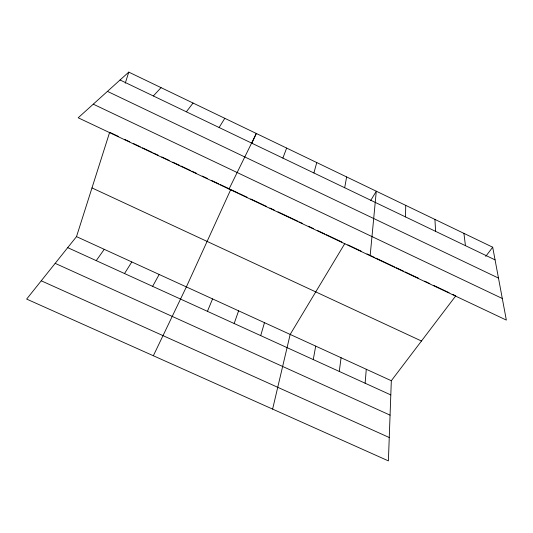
<?xml version="1.0" encoding="UTF-8"?>
<svg xmlns="http://www.w3.org/2000/svg" width="533" height="533" viewBox="0 0 533 533"><rect width="100%" height="100%" fill="white"/><g stroke="black" fill="none" stroke-linecap="round" stroke-linejoin="round"><path stroke-width="0.8" d="M405.533 216.931L405.72 205.365M452.797 294.449L455.762 295.855L391.322 380.735L388.397 460.885L26.65 299.08L76.505 236.625L109.658 132.297L118.619 136.535M365.125 383.22L366.278 369.269M370.149 255.733L376.291 191.207L370.775 200.381M339.281 371.441L341.073 357.73M344.678 187.743L346.637 176.943M313.264 359.575L315.709 346.117M272.616 409.097L290.172 334.431L344.878 243.454M313.897 172.978L316.762 162.565M260.704 335.617L264.475 322.672M125.248 83.215L128.779 72.115L492.692 247.212L506.35 320.093L78.198 117.786L128.779 72.115M234.16 323.518L238.604 310.826M282.87 158.094L286.654 148.081M207.437 311.332L212.567 298.906M251.823 143.324L256.313 133.483L229.03 189.055M153.351 355.751L186.363 286.914L230.762 189.528L238.158 193.019M152.625 286.348L159.18 274.468M219.11 127.514L224.806 118.319M124.522 273.536L131.811 261.943M96.22 260.63L104.255 249.331M485.71 256.406L492.692 247.212M186.363 111.803L193.053 103.042M153.344 95.967L161.046 87.645M41.248 280.798L389.25 437.513M55.172 263.355L390.063 415.147M67.718 247.638L390.802 394.926M76.505 236.625L391.322 380.735M91.982 187.922L421.47 341.02M124.595 139.36L129.819 141.831M133.556 143.59L140.279 146.768M142.498 147.821L152.138 152.371M153.617 153.071L158.068 155.176M161.772 156.929L169.181 160.426M172.872 162.172L179.494 165.303M180.967 165.996L190.528 170.513M192 171.213L196.411 173.298M202.32 176.09L207.564 178.562M211.301 180.334L218.783 183.872M220.282 184.578L230.009 189.175M239.637 193.719L247.026 197.217M250.723 198.962L259.598 203.153M260.337 203.499L266.207 206.278M269.878 208.01L274.282 210.095M277.953 211.828L287.494 216.338M288.233 216.684L297.954 221.282M299.453 221.988L302.444 223.4M308.427 226.232L313.664 228.704M317.401 230.469L324.824 233.98M326.309 234.68L341.906 242.049M347.829 244.847L361.101 251.116M366.997 253.908L372.161 256.346M372.893 256.693L374.399 257.406M375.905 258.112L394.7 267M396.206 267.706L403.701 271.25M405.193 271.957L418.632 278.306M424.608 281.131L427.593 282.537M428.339 282.89L429.818 283.596M433.529 285.342L449.092 292.704M93.275 104.175L502.299 298.487M107.446 91.376L498.475 278.086M120.052 79.997L495.064 259.871M463.917 233.367L465.449 245.673M434.928 219.423L435.608 231.355"/></g></svg>
